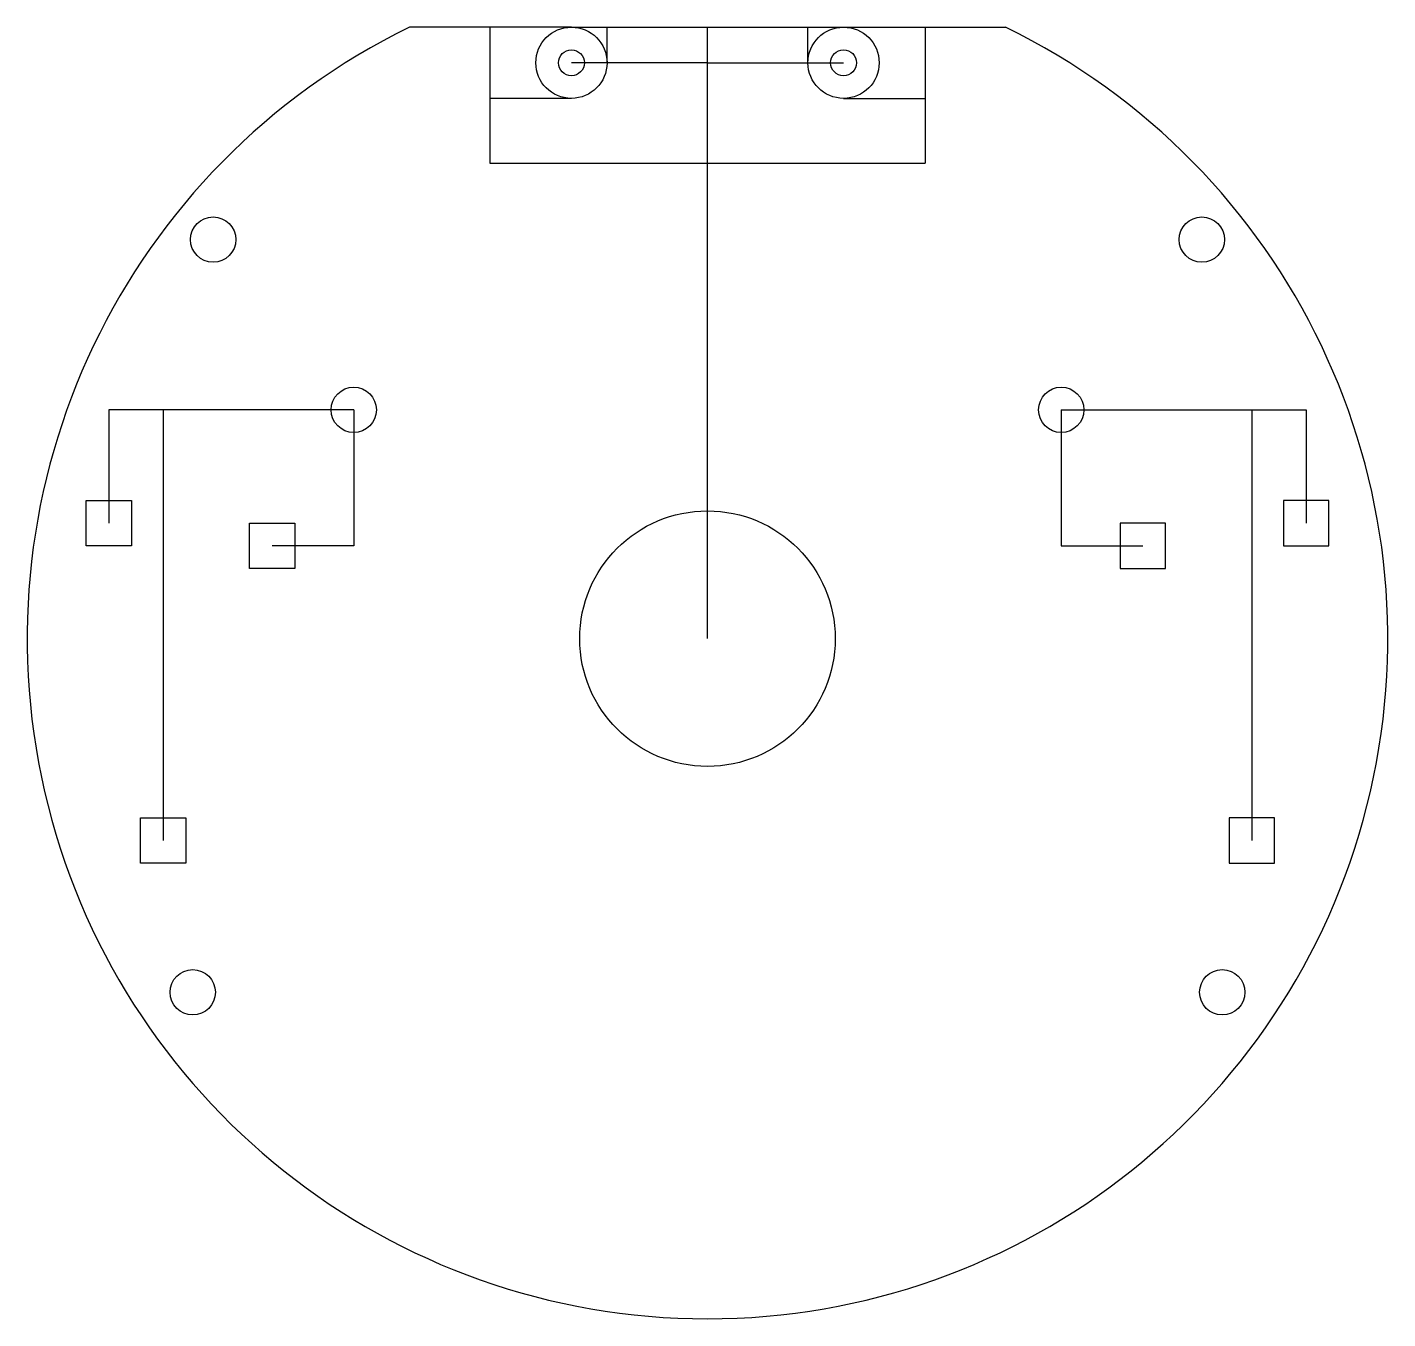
# Model space of a CAD drawing. Header units: inches. Extents: x 2.8 to 32.8, y -0.6 to 27.9.
import ezdxf

# ---------------------------------------------------------------- set-up
doc = ezdxf.new("R2010")
doc.units = ezdxf.units.IN
doc.header["$MEASUREMENT"] = 0

msp = doc.modelspace()

# ---------------------------------------------------------------- linework, layer by layer
for p, q in [((14.849, 27.876), (11.28, 27.876)), ((13.049, 27.876), (13.049, 24.876)), ((14.849, 27.876), (20.849, 27.876)), ((15.634, 27.091), (15.634, 27.876)), ((17.849, 27.091), (17.849, 27.876)), ((17.849, 27.876), (24.419, 27.876)), ((20.064, 27.091), (20.064, 27.876)), ((20.849, 27.876), (22.649, 27.876)), ((22.649, 27.876), (22.649, 24.876)), ((17.849, 27.091), (14.849, 27.091)), ((17.849, 14.391), (17.849, 27.091)), ((17.849, 27.091), (20.849, 27.091)), ((14.849, 26.306), (13.049, 26.306)), ((20.849, 26.306), (22.649, 26.306)), ((13.049, 24.876), (22.649, 24.876)), ((10.049, 19.437), (4.649, 19.437)), ((4.649, 19.437), (4.649, 16.937)), ((5.849, 19.437), (5.849, 9.937)), ((10.049, 19.437), (10.049, 16.437)), ((25.649, 19.437), (25.649, 16.437)), ((25.649, 19.437), (31.049, 19.437)), ((25.649, 19.437), (25.649, 19.437)), ((25.649, 19.437), (29.849, 19.437)), ((29.849, 19.437), (29.849, 9.937)), ((31.049, 19.437), (31.049, 16.937)), ((10.049, 16.437), (8.249, 16.437)), ((25.649, 16.437), (27.449, 16.437))]:
    msp.add_line(p, q)
for points in [[(5.149, 17.437), (5.149, 16.437), (4.149, 16.437), (4.149, 17.437)], [(30.549, 17.437), (30.549, 16.437), (31.549, 16.437), (31.549, 17.437)], [(8.749, 16.937), (8.749, 15.937), (7.749, 15.937), (7.749, 16.937)], [(26.949, 16.937), (26.949, 15.937), (27.949, 15.937), (27.949, 16.937)], [(6.349, 10.437), (6.349, 9.437), (5.349, 9.437), (5.349, 10.437)], [(29.349, 10.437), (29.349, 9.437), (30.349, 9.437), (30.349, 10.437)]]:
    msp.add_lwpolyline(points, close=True)
for centre, radius in [((14.849, 27.091), 0.785), ((20.849, 27.091), 0.785), ((14.849, 27.091), 0.285), ((20.849, 27.091), 0.285), ((6.949, 23.191), 0.5), ((28.749, 23.191), 0.5), ((10.049, 19.437), 0.5), ((25.649, 19.437), 0.5), ((17.849, 14.391), 2.817), ((6.499, 6.591), 0.5), ((29.199, 6.591), 0.5)]:
    msp.add_circle(centre, radius)
msp.add_arc((17.849, 14.391), 15, 115.9731, 64.0269)

doc.saveas('drawing.dxf')
